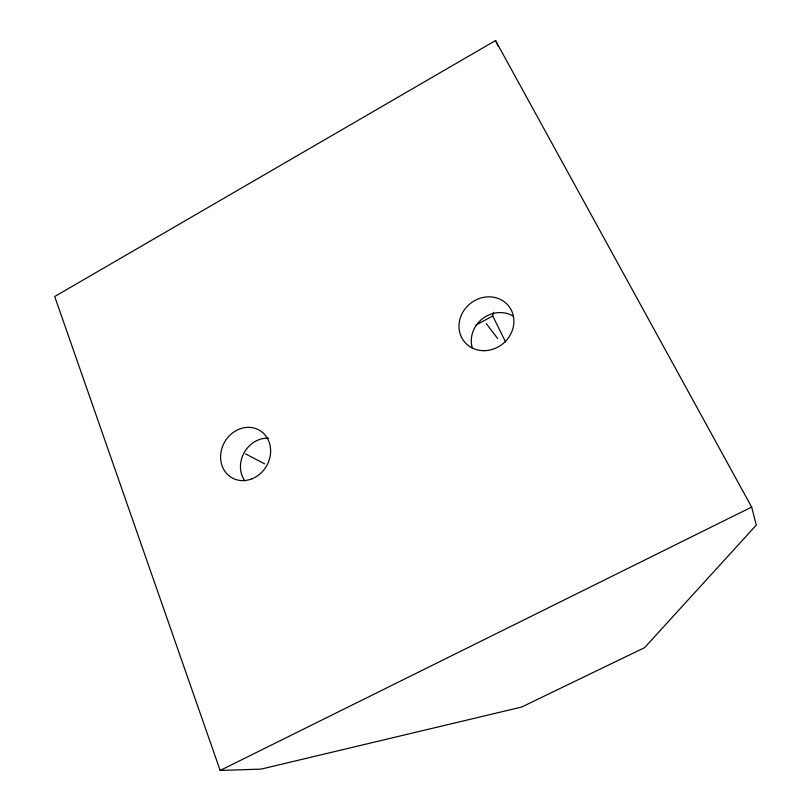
<?xml version="1.0" encoding="UTF-8"?>
<svg xmlns="http://www.w3.org/2000/svg" width="811" height="811" viewBox="0 0 811 811"><rect width="100%" height="100%" fill="white"/><g stroke="black" fill="none" stroke-linecap="round" stroke-linejoin="round"><path stroke-width="1.22" d="M505.669 342.08L492.723 315.986L493.483 312.265M495.541 40.55L54.712 296.522L220.146 770.45L261.101 769.102L521.655 707.04L644.603 647.634L756.288 525.112L751.655 507.068L495.541 40.55L498.076 46.197M476.027 325.029L492.723 315.986M220.146 770.45L751.655 507.068M245.459 453.836L264.599 463.831M486.255 323.619L497.67 338.501M472.418 348.355A27.462 25.121 -38.6 0 1 482.17 318.997A27.462 25.121 -38.6 0 1 512.957 315.986M244.821 480.893A26.54 23.489 -59.9 0 1 244.172 452.619A26.54 23.489 -59.9 0 1 268.634 438.204M484.126 350.687A28.456 25.871 -39 0 0 511.285 310.086A28.456 25.871 -39 0 0 463.892 310.512A28.456 25.871 -39 0 0 484.126 350.687M251.917 478.845A27.462 24.127 -59.6 0 0 263.413 433.246A27.462 24.127 -59.6 0 0 221.484 449.841A27.462 24.127 -59.6 0 0 251.917 478.845"/></g></svg>
